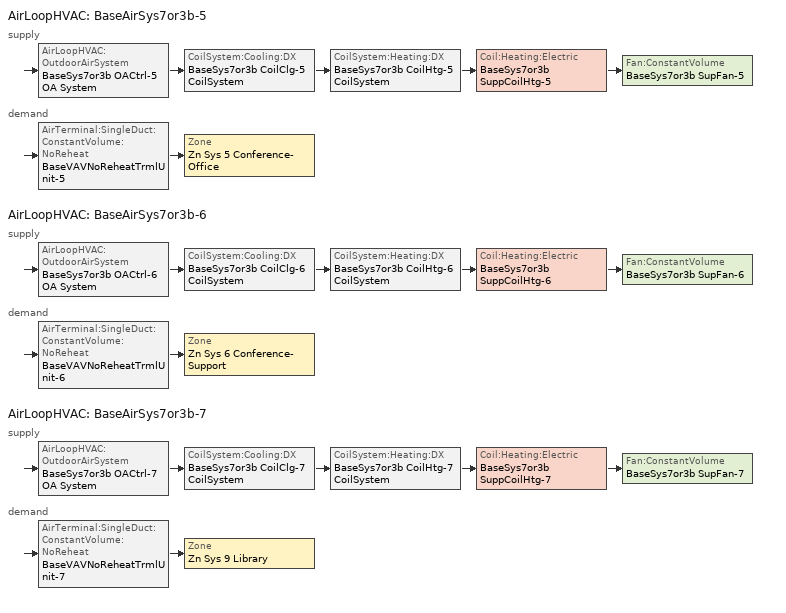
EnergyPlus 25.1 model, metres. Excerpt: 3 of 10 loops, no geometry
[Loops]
AirLoopHVAC 'BaseAirSys7or3b-5'
 supply: AirLoopHVAC:OutdoorAirSystem 'BaseSys7or3b OACtrl-5 OA System' > CoilSystem:Cooling:DX 'BaseSys7or3b CoilClg-5 CoilSystem' > CoilSystem:Heating:DX 'BaseSys7or3b CoilHtg-5 CoilSystem' > Coil:Heating:Electric 'BaseSys7or3b SuppCoilHtg-5' > Fan:ConstantVolume 'BaseSys7or3b SupFan-5'
 demand: AirTerminal:SingleDuct:ConstantVolume:NoReheat 'BaseVAVNoReheatTrmlUnit-5' > Zone 'Zn Sys 5 Conference-Office'
AirLoopHVAC 'BaseAirSys7or3b-6'
 supply: AirLoopHVAC:OutdoorAirSystem 'BaseSys7or3b OACtrl-6 OA System' > CoilSystem:Cooling:DX 'BaseSys7or3b CoilClg-6 CoilSystem' > CoilSystem:Heating:DX 'BaseSys7or3b CoilHtg-6 CoilSystem' > Coil:Heating:Electric 'BaseSys7or3b SuppCoilHtg-6' > Fan:ConstantVolume 'BaseSys7or3b SupFan-6'
 demand: AirTerminal:SingleDuct:ConstantVolume:NoReheat 'BaseVAVNoReheatTrmlUnit-6' > Zone 'Zn Sys 6 Conference-Support'
AirLoopHVAC 'BaseAirSys7or3b-7'
 supply: AirLoopHVAC:OutdoorAirSystem 'BaseSys7or3b OACtrl-7 OA System' > CoilSystem:Cooling:DX 'BaseSys7or3b CoilClg-7 CoilSystem' > CoilSystem:Heating:DX 'BaseSys7or3b CoilHtg-7 CoilSystem' > Coil:Heating:Electric 'BaseSys7or3b SuppCoilHtg-7' > Fan:ConstantVolume 'BaseSys7or3b SupFan-7'
 demand: AirTerminal:SingleDuct:ConstantVolume:NoReheat 'BaseVAVNoReheatTrmlUnit-7' > Zone 'Zn Sys 9 Library'
[ZoneControl:Thermostat] Temperature Difference Between Cutout And Setpoint {deltaC}=0
Name | Zone or ZoneList | Control Type Schedule | Control 1
Zn Sys 5 Conference-Office Thermostat | Zn Sys 5 Conference-Office | Zn Sys 5 Conference-Office Thermostat Schedule | Zn Sys 5 Conference-Office Thermostat
Zn Sys 6 Conference-Support Thermostat | Zn Sys 6 Conference-Support | Zn Sys 6 Conference-Support Thermostat Schedule | Zn Sys 6 Conference-Support Thermostat
Zn Sys 9 Library Thermostat | Zn Sys 9 Library | Zn Sys 9 Library Thermostat Schedule | Zn Sys 9 Library Thermostat
[ThermostatSetpoint:DualSetpoint] Heating Setpoint Temperature Schedule=OfficeHtgSetpt; Cooling Setpoint Temperature Schedule=OfficeClgSetpt
Zn Sys 5 Conference-Office Thermostat; Zn Sys 6 Conference-Support Thermostat; Zn Sys 9 Library Thermostat
[AirTerminal:SingleDuct:ConstantVolume:NoReheat] Availability Schedule=Always On Discrete
Name | Maximum Air Flow Rate {m3/s}
BaseVAVNoReheatTrmlUnit-5 | 0.30087
BaseVAVNoReheatTrmlUnit-6 | 0.778586
BaseVAVNoReheatTrmlUnit-7 | 0.953641
[Zone equipment]
Zn Sys 5 Conference-Office: BaseVAVNoReheatTrmlUnit-5
Zn Sys 6 Conference-Support: BaseVAVNoReheatTrmlUnit-6
Zn Sys 9 Library: BaseVAVNoReheatTrmlUnit-7
[Sizing:Zone] Zone Cooling Design Supply Air Temperature Input Method=TemperatureDifference; Zone Cooling Design Supply Air Temperature {C}=14; Zone Cooling Design Supply Air Temperature Difference {deltaC}=11.1111; Zone Heating Design Supply Air Temperature Input Method=TemperatureDifference; Zone Heating Design Supply Air Temperature {C}=40; Zone Heating Design Supply Air Temperature Difference {deltaC}=13.8889; Zone Cooling Design Supply Air Humidity Ratio {kgWater/kgDryAir}=0.0085; Zone Heating Design Supply Air Humidity Ratio {kgWater/kgDryAir}=0.008; Zone Heating Sizing Factor=1; Zone Cooling Sizing Factor=1; Cooling Design Air Flow Method=DesignDay; Cooling Design Air Flow Rate {m3/s}=0; Cooling Minimum Air Flow per Zone Floor Area {m3/s-m2}=0; Cooling Minimum Air Flow {m3/s}=0; Cooling Minimum Air Flow Fraction=0; Heating Design Air Flow Method=DesignDay; Heating Design Air Flow Rate {m3/s}=0; Heating Maximum Air Flow per Zone Floor Area {m3/s-m2}=0; Heating Maximum Air Flow {m3/s}=0; Heating Maximum Air Flow Fraction=0; Account for Dedicated Outdoor Air System=No; Zone Load Sizing Method=Sensible Load Only No Latent Load; Zone Latent Cooling Design Supply Air Humidity Ratio Input Method=HumidityRatioDifference; Zone Cooling Design Supply Air Humidity Ratio Difference {kgWater/kgDryAir}=0.005; Zone Latent Heating Design Supply Air Humidity Ratio Input Method=HumidityRatioDifference; Zone Humidification Design Supply Air Humidity Ratio Difference {kgWater/kgDryAir}=0.005; Type of Space Sum to Use=Coincident
Name | Design Specification Outdoor Air Object
Zn Sys 5 Conference-Office | Zn Sys 5 Conference-Office Design Specification Outdoor Air
Zn Sys 6 Conference-Support | Zn Sys 6 Conference-Support Design Specification Outdoor Air
Zn Sys 9 Library | Zn Sys 9 Library Design Specification Outdoor Air
[DesignSpecification:OutdoorAir] Outdoor Air Method=Maximum; Outdoor Air Flow per Zone {m3/s}=0; Outdoor Air Flow Air Changes per Hour {1/hr}=0
Name | Outdoor Air Flow per Person {m3/s-person} | Outdoor Air Flow per Zone Floor Area {m3/s-m2}
Zn Sys 5 Conference-Office Design Specification Outdoor Air | 0 | 0.00106307
Zn Sys 6 Conference-Support Design Specification Outdoor Air | 0.00707921 | 0.000762
Zn Sys 9 Library Design Specification Outdoor Air | 0 | 0.000762
[AirLoopHVAC] Design Return Air Flow Fraction of Supply Air Flow=1
Name | Design Supply Air Flow Rate {m3/s}
BaseAirSys7or3b-5 | 0.30087
BaseAirSys7or3b-6 | 0.778586
BaseAirSys7or3b-7 | 0.953641
[Sizing:System] Type of Load to Size On=Sensible; Design Outdoor Air Flow Rate {m3/s}=Autosize; Central Heating Maximum System Air Flow Ratio=1; Preheat Design Temperature {C}=5.68434e-14; Preheat Design Humidity Ratio {kgWater/kgDryAir}=0; Precool Design Temperature {C}=5.68434e-14; Precool Design Humidity Ratio {kgWater/kgDryAir}=0; Central Cooling Design Supply Air Temperature {C}=12.7778; Central Heating Design Supply Air Temperature {C}=35; Type of Zone Sum to Use=NonCoincident; 100% Outdoor Air in Cooling=No; 100% Outdoor Air in Heating=No; Central Cooling Design Supply Air Humidity Ratio {kgWater/kgDryAir}=0.0085; Central Heating Design Supply Air Humidity Ratio {kgWater/kgDryAir}=0.008; Cooling Supply Air Flow Rate Method=DesignDay; Cooling Supply Air Flow Rate {m3/s}=0; Cooling Supply Air Flow Rate Per Floor Area {m3/s-m2}=0.00996765; Cooling Fraction of Autosized Cooling Supply Air Flow Rate=1; Cooling Supply Air Flow Rate Per Unit Cooling Capacity {m3/s-W}=3.94755e-05; Heating Supply Air Flow Rate Method=DesignDay; Heating Supply Air Flow Rate {m3/s}=0; Heating Supply Air Flow Rate Per Floor Area {m3/s-m2}=0.00996765; Heating Fraction of Autosized Heating Supply Air Flow Rate=1; Heating Fraction of Autosized Cooling Supply Air Flow Rate=1; Heating Supply Air Flow Rate Per Unit Heating Capacity {m3/s-W}=3.15882e-05; System Outdoor Air Method=ZoneSum; Zone Maximum Outdoor Air Fraction=1; Cooling Design Capacity Method=CoolingDesignCapacity; Cooling Design Capacity {W}=Autosize; Cooling Design Capacity Per Floor Area {W/m2}=234.7; Fraction of Autosized Cooling Design Capacity=1; Heating Design Capacity Method=HeatingDesignCapacity; Heating Design Capacity {W}=Autosize; Heating Design Capacity Per Floor Area {W/m2}=157; Fraction of Autosized Heating Design Capacity=1; Central Cooling Capacity Control Method=OnOff; Occupant Diversity=Autosize
BaseAirSys7or3b-5; BaseAirSys7or3b-6; BaseAirSys7or3b-7
[AvailabilityManager:NightCycle] Applicability Schedule=Always On Discrete; Fan Schedule=OfficeHVACAvail; Control Type=CycleOnControlZone; Thermostat Tolerance {deltaC}=1.11111; Cycling Run Time Control Type=ThermostatWithMinimumRunTime; Cycling Run Time {s}=900
Name | Control Zone or Zone List
Availability Manager Night Cycle 5 | Zn Sys 5 Conference-Office
Availability Manager Night Cycle 6 | Zn Sys 6 Conference-Support
Availability Manager Night Cycle 8 | Zn Sys 9 Library
[Controller:OutdoorAir] Minimum Outdoor Air Flow Rate {m3/s}=0; Maximum Outdoor Air Flow Rate {m3/s}=Autosize; Economizer Control Action Type=ModulateFlow; Lockout Type=NoLockout; Minimum Limit Type=FixedMinimum; High Humidity Control=No; High Humidity Outdoor Air Flow Ratio=1; Control High Indoor Humidity Based on Outdoor Humidity Ratio=Yes; Heat Recovery Bypass Control Type=BypassWhenWithinEconomizerLimits; Economizer Operation Staging=InterlockedWithMechanicalCooling
Name | Economizer Control Type | Economizer Maximum Limit Enthalpy {J/kg} | Minimum Outdoor Air Schedule | Mechanical Ventilation Controller | Economizer Maximum Limit Dry-Bulb Temperature {C} | Maximum Fraction of Outdoor Air Schedule
BaseSys7or3b OACtrl-5 | NoEconomizer | 64000 | BaseSys7or3b OACtrl-5 Schedule | BaseSys7or3b OACtrl-5 Mech Vent Controller
BaseSys7or3b OACtrl-6 | FixedDryBulb | 116300 | BaseSys7or3b OACtrl-6 Schedule | BaseSys7or3b OACtrl-6 Mech Vent Controller | 21.6667 | BaseSys7or3b OACtrl-6 Max OA Schedule
BaseSys7or3b OACtrl-7 | FixedDryBulb | 116300 | BaseSys7or3b OACtrl-7 Schedule | BaseSys7or3b OACtrl-7 Mech Vent Controller | 21.6667 | BaseSys7or3b OACtrl-7 Max OA Schedule
[Controller:MechanicalVentilation] System Outdoor Air Method=ZoneSum
Name | Availability Schedule | Demand Controlled Ventilation | Zone or ZoneList Name 1 | Design Specification Outdoor Air Object Name 1
BaseSys7or3b OACtrl-5 Mech Vent Controller | BaseSys7or3b OACtrl-5 Schedule | No | Zn Sys 5 Conference-Office | Zn Sys 5 Conference-Office Design Specification Outdoor Air
BaseSys7or3b OACtrl-6 Mech Vent Controller | BaseSys7or3b OACtrl-6 Schedule | Yes | Zn Sys 6 Conference-Support | Zn Sys 6 Conference-Support Design Specification Outdoor Air
BaseSys7or3b OACtrl-7 Mech Vent Controller | BaseSys7or3b OACtrl-7 Schedule | No | Zn Sys 9 Library | Zn Sys 9 Library Design Specification Outdoor Air
[SetpointManager:MixedAir] Control Variable=Temperature
Name | Setpoint Node or NodeList
BaseSys7or3b OACtrl-5 OA System Mixed Air Node OS Default SPM | BaseSys7or3b OACtrl-5 OA System Mixed Air Node
BaseSys7or3b CoilClg-5 Outlet Node OS Default SPM | BaseSys7or3b CoilClg-5 Outlet Node
BaseSys7or3b CoilHtg-5 Outlet Node OS Default SPM | BaseSys7or3b CoilHtg-5 Outlet Node
BaseSys7or3b SuppCoilHtg-5 Outlet Node OS Default SPM | BaseSys7or3b SuppCoilHtg-5 Outlet Node
BaseSys7or3b OACtrl-6 OA System Mixed Air Node OS Default SPM | BaseSys7or3b OACtrl-6 OA System Mixed Air Node
BaseSys7or3b CoilClg-6 Outlet Node OS Default SPM | BaseSys7or3b CoilClg-6 Outlet Node
BaseSys7or3b CoilHtg-6 Outlet Node OS Default SPM | BaseSys7or3b CoilHtg-6 Outlet Node
BaseSys7or3b SuppCoilHtg-6 Outlet Node OS Default SPM | BaseSys7or3b SuppCoilHtg-6 Outlet Node
BaseSys7or3b OACtrl-7 OA System Mixed Air Node OS Default SPM | BaseSys7or3b OACtrl-7 OA System Mixed Air Node
BaseSys7or3b CoilClg-7 Outlet Node OS Default SPM | BaseSys7or3b CoilClg-7 Outlet Node
BaseSys7or3b CoilHtg-7 Outlet Node OS Default SPM | BaseSys7or3b CoilHtg-7 Outlet Node
BaseSys7or3b SuppCoilHtg-7 Outlet Node OS Default SPM | BaseSys7or3b SuppCoilHtg-7 Outlet Node
[CoilSystem:Cooling:DX] Availability Schedule=Always On Discrete
Name | Cooling Coil
BaseSys7or3b CoilClg-5 CoilSystem | BaseSys7or3b CoilClg-5
BaseSys7or3b CoilClg-6 CoilSystem | BaseSys7or3b CoilClg-6
BaseSys7or3b CoilClg-7 CoilSystem | BaseSys7or3b CoilClg-7
[Coil:Cooling:DX:SingleSpeed] Availability Schedule=Always On Discrete; Gross Rated Sensible Heat Ratio=Autosize; Gross Rated Cooling COP {W/W}=4.07563; Rated Evaporator Fan Power Per Volume Flow Rate 2017 {W/(m3/s)}=773.3; Rated Evaporator Fan Power Per Volume Flow Rate 2023 {W/(m3/s)}=934.4; Total Cooling Capacity Function of Temperature Curve=CoilClgDXQRatio_fTwbToadbSI; Total Cooling Capacity Function of Flow Fraction Curve=CoilClgDXSnglQRatio_fCFMRatio; Energy Input Ratio Function of Flow Fraction Curve=CoilClgDXSnglEIRRatio_fCFMRatio; Part Load Fraction Correlation Curve=CoilClgDXSEEREIRRatio_fQFrac; Minimum Outdoor Dry-Bulb Temperature for Compressor Operation {C}=-25; Nominal Time for Condensate Removal to Begin {s}=0; Ratio of Initial Moisture Evaporation Rate and Steady State Latent Capacity=0; Maximum Cycling Rate {cycles/hr}=0; Latent Capacity Time Constant {s}=0; Condenser Type=AirCooled; Evaporative Condenser Effectiveness=0.9; Evaporative Condenser Air Flow Rate {m3/s}=Autosize; Evaporative Condenser Pump Rated Power Consumption {W}=Autosize; Crankcase Heater Capacity {W}=0; Maximum Outdoor Dry-Bulb Temperature for Crankcase Heater Operation {C}=10; Basin Heater Capacity {W/K}=0; Basin Heater Setpoint Temperature {C}=2
Name | Gross Rated Total Cooling Capacity {W} | Rated Air Flow Rate {m3/s} | Energy Input Ratio Function of Temperature Curve
BaseSys7or3b CoilClg-5 | 6190.19 | 0.30087 | CoilClgDXSEEREIR_fTwbToadbSI-4
BaseSys7or3b CoilClg-6 | 16843.7 | 0.778586 | CoilClgDXSEEREIR_fTwbToadbSI-5
BaseSys7or3b CoilClg-7 | 18531.9 | 0.953641 | CoilClgDXSEEREIR_fTwbToadbSI-6
[Fan:ConstantVolume] Availability Schedule=OfficeHVACAvail; Motor In Airstream Fraction=1
Name | Fan Total Efficiency | Pressure Rise {Pa} | Maximum Flow Rate {m3/s} | Motor Efficiency
BaseSys7or3b SupFan-5 | 0.55575 | 874.177 | 0.30087 | 0.855
BaseSys7or3b SupFan-6 | 0.56225 | 884.403 | 0.778586 | 0.865
BaseSys7or3b SupFan-7 | 0.56225 | 884.403 | 0.953641 | 0.865
[SetpointManager:SingleZone:Reheat] Control Variable=Temperature; Minimum Supply Air Temperature {C}=-99; Maximum Supply Air Temperature {C}=99
Name | Control Zone | Setpoint Node or NodeList
Setpoint Manager Single Zone Reheat 5 | Zn Sys 5 Conference-Office | BaseSys7or3b SupFan-5 Outlet Node
Setpoint Manager Single Zone Reheat 6 | Zn Sys 6 Conference-Support | BaseSys7or3b SupFan-6 Outlet Node
Setpoint Manager Single Zone Reheat 8 | Zn Sys 9 Library | BaseSys7or3b SupFan-7 Outlet Node
[CoilSystem:Heating:DX] Availability Schedule=Always On Discrete
Name | Heating Coil
BaseSys7or3b CoilHtg-5 CoilSystem | BaseSys7or3b CoilHtg-5
BaseSys7or3b CoilHtg-6 CoilSystem | BaseSys7or3b CoilHtg-6
BaseSys7or3b CoilHtg-7 CoilSystem | BaseSys7or3b CoilHtg-7
[Coil:Heating:DX:SingleSpeed] Availability Schedule=Always On Discrete; Gross Rated Heating COP {W/W}=3.52162; Rated Supply Fan Power Per Volume Flow Rate 2017 {W/(m3/s)}=773.3; Rated Supply Fan Power Per Volume Flow Rate 2023 {W/(m3/s)}=934.4; Heating Capacity Function of Temperature Curve=CoilHtgHPQRatio_fToadbSI; Heating Capacity Function of Flow Fraction Curve=CoilHtgHPQRatio_fCFMRatio; Energy Input Ratio Function of Temperature Curve=CoilHtgHPEIRRatio_fToadbSI; Energy Input Ratio Function of Flow Fraction Curve=CoilHtgHPEIRRatio_fCFMRatio; Part Load Fraction Correlation Curve=CoilHtgHPEIRRatio_fQFrac; Minimum Outdoor Dry-Bulb Temperature for Compressor Operation {C}=-8.33333; Maximum Outdoor Dry-Bulb Temperature for Defrost Operation {C}=4.44444; Maximum Outdoor Dry-Bulb Temperature for Crankcase Heater Operation {C}=10; Defrost Strategy=ReverseCycle; Defrost Control=Timed; Defrost Time Period Fraction=0.058333; Resistive Defrost Heater Capacity {W}=2000
Name | Gross Rated Heating Capacity {W} | Rated Air Flow Rate {m3/s} | Defrost Energy Input Ratio Function of Temperature Curve | Crankcase Heater Capacity {W}
BaseSys7or3b CoilHtg-5 | 6190.19 | 0.30087 | BaseSys7or3b CoilHtg-5 Defrost Curve | 16.8701
BaseSys7or3b CoilHtg-6 | 16843.7 | 0.778586 | BaseSys7or3b CoilHtg-6 Defrost Curve | 45.904
BaseSys7or3b CoilHtg-7 | 18531.9 | 0.953641 | BaseSys7or3b CoilHtg-7 Defrost Curve | 50.5049
[Coil:Heating:Electric] Efficiency=1
Name | Availability Schedule | Nominal Capacity {W}
BaseSys7or3b SuppCoilHtg-5 | BaseSys7or3b SuppCoilHtg-5 AvailSch | 4044.73
BaseSys7or3b SuppCoilHtg-6 | BaseSys7or3b SuppCoilHtg-6 AvailSch | 14195.9
BaseSys7or3b SuppCoilHtg-7 | BaseSys7or3b SuppCoilHtg-7 AvailSch | 11721.3
[Schedule:Year]
OfficeHtgSetpt: OfficeHtgSetptWk, 1, 1, 12, 31
OfficeClgSetpt: OfficeClgSetptWk, 1, 1, 12, 31
OfficeHVACAvail: OfficeHVACAvailWk, 1, 1, 12, 31
BaseSys7or3b OACtrl-5 Schedule: BaseSys7or3b OACtrl-5 Schedule Week 1, 1, 1, 12, 31
BaseSys7or3b OACtrl-6 Schedule: BaseSys7or3b OACtrl-6 Schedule Week 1, 1, 1, 12, 31
BaseSys7or3b OACtrl-7 Schedule: BaseSys7or3b OACtrl-7 Schedule Week 1, 1, 1, 12, 31
BaseSys7or3b OACtrl-6 Max OA Schedule: BaseSys7or3b OACtrl-6 Max OA Schedule Week Rule - Jan1-Dec31, 1, 1, 12, 31
BaseSys7or3b OACtrl-7 Max OA Schedule: BaseSys7or3b OACtrl-7 Max OA Schedule Week Rule - Jan1-Dec31, 1, 1, 12, 31
[Schedule:Week:Daily]
OfficeHtgSetptWk: OfficeHtgSetptSun, OfficeHtgSetptWD, OfficeHtgSetptWD, OfficeHtgSetptWD, OfficeHtgSetptWD, OfficeHtgSetptWD, OfficeHtgSetptSat, OfficeHtgSetptSun, OfficeHtgSetptWD, OfficeHtgSetptWD, OfficeHtgSetptSun, OfficeHtgSetptSun
OfficeClgSetptWk: OfficeClgSetptSun, OfficeClgSetptWD, OfficeClgSetptWD, OfficeClgSetptWD, OfficeClgSetptWD, OfficeClgSetptWD, OfficeClgSetptSat, OfficeClgSetptSun, OfficeClgSetptWD, OfficeClgSetptWD, OfficeClgSetptSun, OfficeClgSetptSun
OfficeHVACAvailWk: OfficeHVACAvailSun, OfficeHVACAvailWD, OfficeHVACAvailWD, OfficeHVACAvailWD, OfficeHVACAvailWD, OfficeHVACAvailWD, OfficeHVACAvailSat, OfficeHVACAvailSun, AllOnHVACAvailDay, AllOnHVACAvailDay, OfficeHVACAvailSun, OfficeHVACAvailSun
BaseSys7or3b OACtrl-5 Schedule Week 1: BaseSys7or3b OACtrl-5 Schedule Week 1 Sunday, BaseSys7or3b OACtrl-5 Schedule Week 1 Monday, BaseSys7or3b OACtrl-5 Schedule Week 1 Tuesday, BaseSys7or3b OACtrl-5 Schedule Week 1 Wednesday, BaseSys7or3b OACtrl-5 Schedule Week 1 Thursday, BaseSys7or3b OACtrl-5 Schedule Week 1 Friday, BaseSys7or3b OACtrl-5 Schedule Week 1 Saturday, BaseSys7or3b OACtrl-5 Schedule Week 1 Holiday, BaseSys7or3b OACtrl-5 Schedule Week 1 Summer, BaseSys7or3b OACtrl-5 Schedule Week 1 Winter, BaseSys7or3b OACtrl-5 Schedule Week 1 Custom 1, BaseSys7or3b OACtrl-5 Schedule Week 1 Custom 2
BaseSys7or3b OACtrl-6 Schedule Week 1: BaseSys7or3b OACtrl-6 Schedule Week 1 Sunday, BaseSys7or3b OACtrl-6 Schedule Week 1 Monday, BaseSys7or3b OACtrl-6 Schedule Week 1 Tuesday, BaseSys7or3b OACtrl-6 Schedule Week 1 Wednesday, BaseSys7or3b OACtrl-6 Schedule Week 1 Thursday, BaseSys7or3b OACtrl-6 Schedule Week 1 Friday, BaseSys7or3b OACtrl-6 Schedule Week 1 Saturday, BaseSys7or3b OACtrl-6 Schedule Week 1 Holiday, BaseSys7or3b OACtrl-6 Schedule Week 1 Summer, BaseSys7or3b OACtrl-6 Schedule Week 1 Winter, BaseSys7or3b OACtrl-6 Schedule Week 1 Custom 1, BaseSys7or3b OACtrl-6 Schedule Week 1 Custom 2
BaseSys7or3b OACtrl-7 Schedule Week 1: BaseSys7or3b OACtrl-7 Schedule Week 1 Sunday, BaseSys7or3b OACtrl-7 Schedule Week 1 Monday, BaseSys7or3b OACtrl-7 Schedule Week 1 Tuesday, BaseSys7or3b OACtrl-7 Schedule Week 1 Wednesday, BaseSys7or3b OACtrl-7 Schedule Week 1 Thursday, BaseSys7or3b OACtrl-7 Schedule Week 1 Friday, BaseSys7or3b OACtrl-7 Schedule Week 1 Saturday, BaseSys7or3b OACtrl-7 Schedule Week 1 Holiday, BaseSys7or3b OACtrl-7 Schedule Week 1 Summer, BaseSys7or3b OACtrl-7 Schedule Week 1 Winter, BaseSys7or3b OACtrl-7 Schedule Week 1 Custom 1, BaseSys7or3b OACtrl-7 Schedule Week 1 Custom 2
BaseSys7or3b OACtrl-6 Max OA Schedule Week Rule - Jan1-Dec31: BaseSys7or3b OACtrl-6 Max OA Schedule Day Schedule, BaseSys7or3b OACtrl-6 Max OA Schedule Day Schedule, BaseSys7or3b OACtrl-6 Max OA Schedule Day Schedule, BaseSys7or3b OACtrl-6 Max OA Schedule Day Schedule, BaseSys7or3b OACtrl-6 Max OA Schedule Day Schedule, BaseSys7or3b OACtrl-6 Max OA Schedule Day Schedule, BaseSys7or3b OACtrl-6 Max OA Schedule Day Schedule, BaseSys7or3b OACtrl-6 Max OA Schedule Day Schedule, BaseSys7or3b OACtrl-6 Max OA Schedule Day Schedule, BaseSys7or3b OACtrl-6 Max OA Schedule Day Schedule, BaseSys7or3b OACtrl-6 Max OA Schedule Day Schedule, BaseSys7or3b OACtrl-6 Max OA Schedule Day Schedule
BaseSys7or3b OACtrl-7 Max OA Schedule Week Rule - Jan1-Dec31: BaseSys7or3b OACtrl-7 Max OA Schedule Day Schedule, BaseSys7or3b OACtrl-7 Max OA Schedule Day Schedule, BaseSys7or3b OACtrl-7 Max OA Schedule Day Schedule, BaseSys7or3b OACtrl-7 Max OA Schedule Day Schedule, BaseSys7or3b OACtrl-7 Max OA Schedule Day Schedule, BaseSys7or3b OACtrl-7 Max OA Schedule Day Schedule, BaseSys7or3b OACtrl-7 Max OA Schedule Day Schedule, BaseSys7or3b OACtrl-7 Max OA Schedule Day Schedule, BaseSys7or3b OACtrl-7 Max OA Schedule Day Schedule, BaseSys7or3b OACtrl-7 Max OA Schedule Day Schedule, BaseSys7or3b OACtrl-7 Max OA Schedule Day Schedule, BaseSys7or3b OACtrl-7 Max OA Schedule Day Schedule
[Schedule:Day:Interval]
OfficeHtgSetptSun: No, 01:00, 15.5556, 02:00, 15.5556, 03:00, 15.5556, 04:00, 15.5556, 05:00, 15.5556, 06:00, 15.5556, 07:00, 15.5556, 08:00, 15.5556, 09:00, 15.5556, 10:00, 15.5556, 11:00, 15.5556, 12:00, 15.5556, 13:00, 15.5556, 14:00, 15.5556, 15:00, 15.5556, 16:00, 15.5556, 17:00, 15.5556, 18:00, 15.5556, 19:00, 15.5556, 20:00, 15.5556, 21:00, 15.5556, 22:00, 15.5556, 23:00, 15.5556, 24:00, 15.5556
OfficeHtgSetptWD: No, 01:00, 15.5556, 02:00, 15.5556, 03:00, 15.5556, 04:00, 15.5556, 05:00, 15.5556, 06:00, 21.1111, 07:00, 21.1111, 08:00, 21.1111, 09:00, 21.1111, 10:00, 21.1111, 11:00, 21.1111, 12:00, 21.1111, 13:00, 21.1111, 14:00, 21.1111, 15:00, 21.1111, 16:00, 21.1111, 17:00, 21.1111, 18:00, 21.1111, 19:00, 21.1111, 20:00, 21.1111, 21:00, 21.1111, 22:00, 21.1111, 23:00, 21.1111, 24:00, 21.1111
OfficeHtgSetptSat: No, 01:00, 15.5556, 02:00, 15.5556, 03:00, 15.5556, 04:00, 15.5556, 05:00, 15.5556, 06:00, 21.1111, 07:00, 21.1111, 08:00, 21.1111, 09:00, 21.1111, 10:00, 21.1111, 11:00, 21.1111, 12:00, 21.1111, 13:00, 21.1111, 14:00, 21.1111, 15:00, 21.1111, 16:00, 21.1111, 17:00, 21.1111, 18:00, 21.1111, 19:00, 21.1111, 20:00, 15.5556, 21:00, 15.5556, 22:00, 15.5556, 23:00, 15.5556, 24:00, 15.5556
OfficeClgSetptSun: No, 01:00, 29.4444, 02:00, 29.4444, 03:00, 29.4444, 04:00, 29.4444, 05:00, 29.4444, 06:00, 29.4444, 07:00, 29.4444, 08:00, 29.4444, 09:00, 29.4444, 10:00, 29.4444, 11:00, 29.4444, 12:00, 29.4444, 13:00, 29.4444, 14:00, 29.4444, 15:00, 29.4444, 16:00, 29.4444, 17:00, 29.4444, 18:00, 29.4444, 19:00, 29.4444, 20:00, 29.4444, 21:00, 29.4444, 22:00, 29.4444, 23:00, 29.4444, 24:00, 29.4444
OfficeClgSetptWD: No, 01:00, 29.4444, 02:00, 29.4444, 03:00, 29.4444, 04:00, 29.4444, 05:00, 29.4444, 06:00, 23.8889, 07:00, 23.8889, 08:00, 23.8889, 09:00, 23.8889, 10:00, 23.8889, 11:00, 23.8889, 12:00, 23.8889, 13:00, 23.8889, 14:00, 23.8889, 15:00, 23.8889, 16:00, 23.8889, 17:00, 23.8889, 18:00, 23.8889, 19:00, 23.8889, 20:00, 23.8889, 21:00, 23.8889, 22:00, 23.8889, 23:00, 23.8889, 24:00, 23.8889
OfficeClgSetptSat: No, 01:00, 29.4444, 02:00, 29.4444, 03:00, 29.4444, 04:00, 29.4444, 05:00, 29.4444, 06:00, 23.8889, 07:00, 23.8889, 08:00, 23.8889, 09:00, 23.8889, 10:00, 23.8889, 11:00, 23.8889, 12:00, 23.8889, 13:00, 23.8889, 14:00, 23.8889, 15:00, 23.8889, 16:00, 23.8889, 17:00, 23.8889, 18:00, 23.8889, 19:00, 23.8889, 20:00, 29.4444, 21:00, 29.4444, 22:00, 29.4444, 23:00, 29.4444, 24:00, 29.4444
OfficeHVACAvailSun; BaseSys7or3b OACtrl-5 Schedule Week 1 Custom 1; BaseSys7or3b OACtrl-5 Schedule Week 1 Custom 2; BaseSys7or3b OACtrl-5 Schedule Week 1 Holiday; BaseSys7or3b OACtrl-5 Schedule Week 1 Sunday; BaseSys7or3b OACtrl-6 Schedule Week 1 Custom 1; BaseSys7or3b OACtrl-6 Schedule Week 1 Custom 2; BaseSys7or3b OACtrl-6 Schedule Week 1 Holiday; BaseSys7or3b OACtrl-6 Schedule Week 1 Sunday; BaseSys7or3b OACtrl-7 Schedule Week 1 Custom 1; BaseSys7or3b OACtrl-7 Schedule Week 1 Custom 2; BaseSys7or3b OACtrl-7 Schedule Week 1 Holiday; BaseSys7or3b OACtrl-7 Schedule Week 1 Sunday: No, 01:00, 0, 02:00, 0, 03:00, 0, 04:00, 0, 05:00, 0, 06:00, 0, 07:00, 0, 08:00, 0, 09:00, 0, 10:00, 0, 11:00, 0, 12:00, 0, 13:00, 0, 14:00, 0, 15:00, 0, 16:00, 0, 17:00, 0, 18:00, 0, 19:00, 0, 20:00, 0, 21:00, 0, 22:00, 0, 23:00, 0, 24:00, 0
OfficeHVACAvailWD; BaseSys7or3b OACtrl-5 Schedule Week 1 Friday; BaseSys7or3b OACtrl-5 Schedule Week 1 Monday; BaseSys7or3b OACtrl-5 Schedule Week 1 Thursday; BaseSys7or3b OACtrl-5 Schedule Week 1 Tuesday; BaseSys7or3b OACtrl-5 Schedule Week 1 Wednesday; BaseSys7or3b OACtrl-6 Schedule Week 1 Friday; BaseSys7or3b OACtrl-6 Schedule Week 1 Monday; BaseSys7or3b OACtrl-6 Schedule Week 1 Thursday; BaseSys7or3b OACtrl-6 Schedule Week 1 Tuesday; BaseSys7or3b OACtrl-6 Schedule Week 1 Wednesday; BaseSys7or3b OACtrl-7 Schedule Week 1 Friday; BaseSys7or3b OACtrl-7 Schedule Week 1 Monday; BaseSys7or3b OACtrl-7 Schedule Week 1 Thursday; BaseSys7or3b OACtrl-7 Schedule Week 1 Tuesday; BaseSys7or3b OACtrl-7 Schedule Week 1 Wednesday: No, 01:00, 0, 02:00, 0, 03:00, 0, 04:00, 0, 05:00, 0, 06:00, 1, 07:00, 1, 08:00, 1, 09:00, 1, 10:00, 1, 11:00, 1, 12:00, 1, 13:00, 1, 14:00, 1, 15:00, 1, 16:00, 1, 17:00, 1, 18:00, 1, 19:00, 1, 20:00, 1, 21:00, 1, 22:00, 1, 23:00, 1, 24:00, 1
OfficeHVACAvailSat; BaseSys7or3b OACtrl-5 Schedule Week 1 Saturday; BaseSys7or3b OACtrl-6 Schedule Week 1 Saturday; BaseSys7or3b OACtrl-7 Schedule Week 1 Saturday: No, 01:00, 0, 02:00, 0, 03:00, 0, 04:00, 0, 05:00, 0, 06:00, 1, 07:00, 1, 08:00, 1, 09:00, 1, 10:00, 1, 11:00, 1, 12:00, 1, 13:00, 1, 14:00, 1, 15:00, 1, 16:00, 1, 17:00, 1, 18:00, 1, 19:00, 1, 20:00, 0, 21:00, 0, 22:00, 0, 23:00, 0, 24:00, 0
AllOnHVACAvailDay; BaseSys7or3b OACtrl-5 Schedule Week 1 Summer; BaseSys7or3b OACtrl-5 Schedule Week 1 Winter; BaseSys7or3b OACtrl-6 Schedule Week 1 Summer; BaseSys7or3b OACtrl-6 Schedule Week 1 Winter; BaseSys7or3b OACtrl-7 Schedule Week 1 Summer; BaseSys7or3b OACtrl-7 Schedule Week 1 Winter: No, 01:00, 1, 02:00, 1, 03:00, 1, 04:00, 1, 05:00, 1, 06:00, 1, 07:00, 1, 08:00, 1, 09:00, 1, 10:00, 1, 11:00, 1, 12:00, 1, 13:00, 1, 14:00, 1, 15:00, 1, 16:00, 1, 17:00, 1, 18:00, 1, 19:00, 1, 20:00, 1, 21:00, 1, 22:00, 1, 23:00, 1, 24:00, 1
BaseSys7or3b OACtrl-6 Max OA Schedule Day Schedule; BaseSys7or3b OACtrl-7 Max OA Schedule Day Schedule: No, 24:00, 1
[Schedule:Compact]
Zn Sys 5 Conference-Office Thermostat Schedule; Zn Sys 6 Conference-Support Thermostat Schedule; Zn Sys 9 Library Thermostat Schedule: Through: 12/31, For: AllDays, Until: 24:00, 4
[Schedule:Constant] Hourly Value=1
Always On Discrete; BaseSys7or3b SuppCoilHtg-5 AvailSch; BaseSys7or3b SuppCoilHtg-6 AvailSch; BaseSys7or3b SuppCoilHtg-7 AvailSch
[Curve:Biquadratic]
Name | Coefficient1 Constant | Coefficient2 x | Coefficient3 x**2 | Coefficient4 y | Coefficient5 y**2 | Coefficient6 x*y | Minimum Value of x {BasedOnField A2} | Maximum Value of x {BasedOnField A2} | Minimum Value of y {BasedOnField A3} | Maximum Value of y {BasedOnField A3}
CoilClgDXQRatio_fTwbToadbSI | 0.86779 | 0.014245 | 0.000554 | -0.007569 | 3.2e-05 | -0.000191 | 13.89 | 25 | 23.89 | 46.11
BaseSys7or3b CoilHtg-5 Defrost Curve; BaseSys7or3b CoilHtg-6 Defrost Curve; BaseSys7or3b CoilHtg-7 Defrost Curve | 1 | 0 | 0 | 0 | 0 | 0 | 0 | 1 | 0 | 1
[Curve:Quadratic] Minimum Value of x {BasedOnField A2}=0
Name | Coefficient1 Constant | Coefficient2 x | Coefficient3 x**2 | Maximum Value of x {BasedOnField A2} | Minimum Curve Output {BasedOnField A3} | Maximum Curve Output {BasedOnField A3}
CoilClgDXSnglQRatio_fCFMRatio | 0.8 | 0.2 | 0 | 100 | 0.8
CoilClgDXSnglEIRRatio_fCFMRatio | 1.156 | -0.1816 | 0.0256 | 100
CoilHtgHPQRatio_fCFMRatio | 0.84 | 0.16 | 0 | 100 | 0.84
CoilHtgHPEIRRatio_fCFMRatio | 1.3824 | -0.4336 | 0.0512 | 1
CoilHtgHPEIRRatio_fQFrac | 0.85 | 0.15 | 0 | 1 | 0.85 | 1
[Curve:Cubic]
Name | Coefficient1 Constant | Coefficient2 x | Coefficient3 x**2 | Coefficient4 x**3 | Minimum Value of x {BasedOnField A2} | Maximum Value of x {BasedOnField A2} | Minimum Curve Output {BasedOnField A3} | Maximum Curve Output {BasedOnField A3}
CoilClgDXSEEREIRRatio_fQFrac | 1 | 0 | 0 | 0 | 0.7 | 1
CoilHtgHPQRatio_fToadbSI | 0.729009 | 0.031928 | 0.000136 | -9e-06 | 0 | 10 | 0.17 | 1.05
CoilHtgHPEIRRatio_fToadbSI | 1.21829 | -0.036117 | 0.00142 | -2.7e-05 | 0 | 10 | 0.97 | 3.18
[Table:Lookup]
CoilClgDXSEEREIR_fTwbToadbSI-4: CoilClgDXSEEREIR_fTwbToadbSI-4_IndependentVariableList, DivisorOnly, 1, Dimensionless, 0.916875, 1.16301, 1.41138, 0.78414, 1, 1.21791, 0.690413, 0.884805, 1.08116
CoilClgDXSEEREIR_fTwbToadbSI-5: CoilClgDXSEEREIR_fTwbToadbSI-5_IndependentVariableList, DivisorOnly, 1, Dimensionless, 0.916875, 1.16301, 1.41138, 0.78414, 1, 1.21791, 0.690413, 0.884805, 1.08116
CoilClgDXSEEREIR_fTwbToadbSI-6: CoilClgDXSEEREIR_fTwbToadbSI-6_IndependentVariableList, DivisorOnly, 1, Dimensionless, 0.916875, 1.16301, 1.41138, 0.78414, 1, 1.21791, 0.690413, 0.884805, 1.08116
[Table:IndependentVariableList]
CoilClgDXSEEREIR_fTwbToadbSI-4_IndependentVariableList: CoilClgDXSEEREIR_fTwbToadbSI-4_IndependentVariable_0, CoilClgDXSEEREIR_fTwbToadbSI-4_IndependentVariable_1
CoilClgDXSEEREIR_fTwbToadbSI-5_IndependentVariableList: CoilClgDXSEEREIR_fTwbToadbSI-5_IndependentVariable_0, CoilClgDXSEEREIR_fTwbToadbSI-5_IndependentVariable_1
CoilClgDXSEEREIR_fTwbToadbSI-6_IndependentVariableList: CoilClgDXSEEREIR_fTwbToadbSI-6_IndependentVariable_0, CoilClgDXSEEREIR_fTwbToadbSI-6_IndependentVariable_1
[Table:IndependentVariable]
CoilClgDXSEEREIR_fTwbToadbSI-4_IndependentVariable_0; CoilClgDXSEEREIR_fTwbToadbSI-5_IndependentVariable_0; CoilClgDXSEEREIR_fTwbToadbSI-6_IndependentVariable_0: Cubic, Constant, 13.89, 25, Temperature, 13.89, 19.44, 25
CoilClgDXSEEREIR_fTwbToadbSI-4_IndependentVariable_1; CoilClgDXSEEREIR_fTwbToadbSI-5_IndependentVariable_1; CoilClgDXSEEREIR_fTwbToadbSI-6_IndependentVariable_1: Cubic, Constant, 27.78, 43.33, Temperature, 27.78, 35, 43.33
